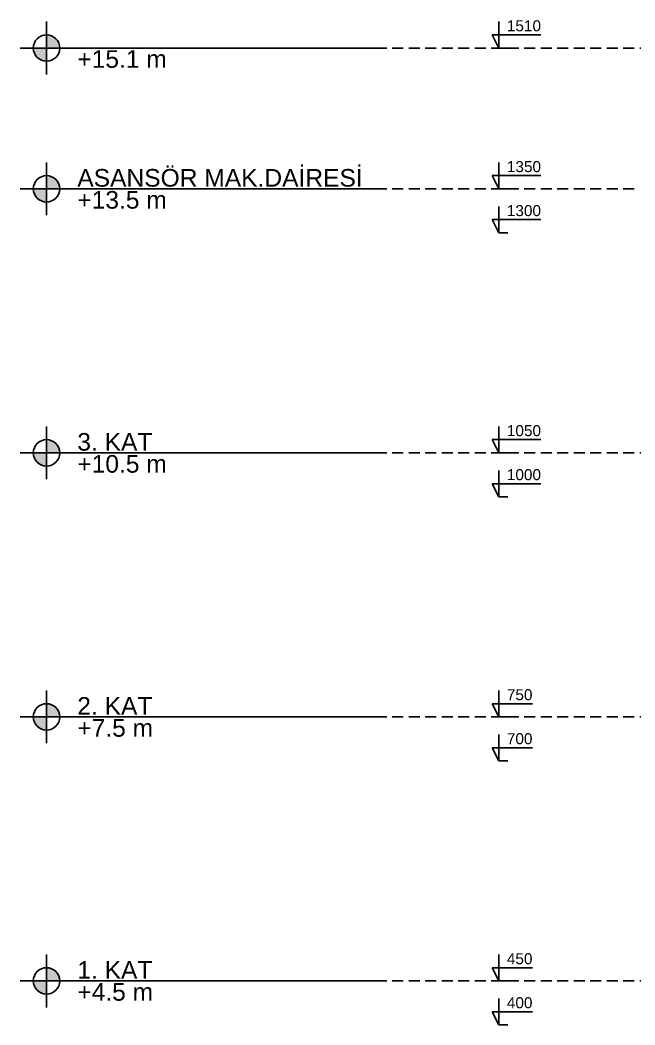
# Model space of a CAD drawing. Header units: millimetres. Extents: x 2232 to 85269, y -3593 to 5869.
# Drawn here: x 75297 to 75996, y 2358 to 3499 of the extents above; entities that cross this region are included whole.
import ezdxf

# ---------------------------------------------------------------- set-up
doc = ezdxf.new("R2010")
doc.units = ezdxf.units.MM
doc.linetypes.add('DASHED4', pattern=[18.75, 12.5, -6.25])
doc.layers.add('Standart', color=7, linetype='Continuous')
doc.styles.add('arial_1_18', font='arial.ttf', dxfattribs={"height": 0.2})

# ---------------------------------------------------------------- blocks, each defined once
blk = doc.blocks.new('IDE567Entity8239')
at = {"layer": 'Standart', "color": 123, "linetype": 'DASHED4', "lineweight": -3}
blk.add_lwpolyline([(-330, 1510), (1313, 1510)], dxfattribs=at)
blk = doc.blocks.new('IDE567Entity8240')
at = {"layer": 'Standart', "color": 123, "linetype": 'DASHED4', "lineweight": -3}
blk.add_lwpolyline([(-330, 1350), (-30, 1350)], dxfattribs=at)
blk = doc.blocks.new('IDE567Entity8241')
at = {"layer": 'Standart', "color": 123, "linetype": 'DASHED4', "lineweight": -3}
blk.add_lwpolyline([(-330, 1050), (0, 1050)], dxfattribs=at)
blk = doc.blocks.new('IDE567Entity8242')
at = {"layer": 'Standart', "color": 123, "linetype": 'DASHED4', "lineweight": -3}
blk.add_lwpolyline([(-330, 750), (0, 750)], dxfattribs=at)
blk = doc.blocks.new('IDE567Entity8243')
at = {"layer": 'Standart', "color": 123, "linetype": 'DASHED4', "lineweight": -3}
blk.add_lwpolyline([(-330, 450), (0, 450)], dxfattribs=at)
blk = doc.blocks.new('IDE567Entity8253')
at = {"layer": 'Standart', "linetype": 'Continuous', "lineweight": -3}
for points in [[(-689.3, 1510), (-689.4, 1511.7), (-689.7, 1513.3), (-690.2, 1515), (-690.8, 1516.5), (-691.6, 1518), (-692.6, 1519.4), (-693.7, 1520.6), (-695, 1521.7), (-696.4, 1522.7), (-697.8, 1523.5), (-699.4, 1524.2), (-701, 1524.6), (-702.7, 1524.9), (-704.3, 1525), (-704.3, 1510)], [(-719.3, 1510), (-719.2, 1508.3), (-719, 1506.7), (-718.5, 1505), (-717.9, 1503.5), (-717, 1502), (-716.1, 1500.6), (-714.9, 1499.4), (-713.7, 1498.3), (-712.3, 1497.3), (-710.8, 1496.5), (-709.3, 1495.8), (-707.7, 1495.4), (-706, 1495.1), (-704.3, 1495), (-704.3, 1510)], [(-689.3, 1350), (-689.4, 1351.7), (-689.7, 1353.3), (-690.2, 1355), (-690.8, 1356.5), (-691.6, 1358), (-692.6, 1359.4), (-693.7, 1360.6), (-695, 1361.7), (-696.4, 1362.7), (-697.8, 1363.5), (-699.4, 1364.2), (-701, 1364.6), (-702.7, 1364.9), (-704.3, 1365), (-704.3, 1350)], [(-719.3, 1350), (-719.2, 1348.3), (-719, 1346.7), (-718.5, 1345), (-717.9, 1343.5), (-717, 1342), (-716.1, 1340.6), (-714.9, 1339.4), (-713.7, 1338.3), (-712.3, 1337.3), (-710.8, 1336.5), (-709.3, 1335.8), (-707.7, 1335.4), (-706, 1335.1), (-704.3, 1335), (-704.3, 1350)], [(-689.3, 1050), (-689.4, 1051.7), (-689.7, 1053.3), (-690.2, 1055), (-690.8, 1056.5), (-691.6, 1058), (-692.6, 1059.4), (-693.7, 1060.6), (-695, 1061.7), (-696.4, 1062.7), (-697.8, 1063.5), (-699.4, 1064.2), (-701, 1064.6), (-702.7, 1064.9), (-704.3, 1065), (-704.3, 1050)], [(-719.3, 1050), (-719.2, 1048.3), (-719, 1046.7), (-718.5, 1045), (-717.9, 1043.5), (-717, 1042), (-716.1, 1040.6), (-714.9, 1039.4), (-713.7, 1038.3), (-712.3, 1037.3), (-710.8, 1036.5), (-709.3, 1035.8), (-707.7, 1035.4), (-706, 1035.1), (-704.3, 1035), (-704.3, 1050)], [(-689.3, 750), (-689.4, 751.7), (-689.7, 753.3), (-690.2, 755), (-690.8, 756.5), (-691.6, 758), (-692.6, 759.4), (-693.7, 760.6), (-695, 761.7), (-696.4, 762.7), (-697.8, 763.5), (-699.4, 764.2), (-701, 764.6), (-702.7, 764.9), (-704.3, 765), (-704.3, 750)], [(-719.3, 750), (-719.2, 748.3), (-719, 746.7), (-718.5, 745), (-717.9, 743.5), (-717, 742), (-716.1, 740.6), (-714.9, 739.4), (-713.7, 738.3), (-712.3, 737.3), (-710.8, 736.5), (-709.3, 735.8), (-707.7, 735.4), (-706, 735.1), (-704.3, 735), (-704.3, 750)], [(-689.3, 450), (-689.4, 451.7), (-689.7, 453.3), (-690.2, 455), (-690.8, 456.5), (-691.6, 458), (-692.6, 459.4), (-693.7, 460.6), (-695, 461.7), (-696.4, 462.7), (-697.8, 463.5), (-699.4, 464.2), (-701, 464.6), (-702.7, 464.9), (-704.3, 465), (-704.3, 450)], [(-719.3, 450), (-719.2, 448.3), (-719, 446.7), (-718.5, 445), (-717.9, 443.5), (-717, 442), (-716.1, 440.6), (-714.9, 439.4), (-713.7, 438.3), (-712.3, 437.3), (-710.8, 436.5), (-709.3, 435.8), (-707.7, 435.4), (-706, 435.1), (-704.3, 435), (-704.3, 450)]]:
    blk.add_hatch(color=104, dxfattribs=at).paths.add_polyline_path(points)
at = {"layer": 'Standart', "color": 104, "linetype": 'Continuous', "lineweight": -3}
for points in [[(-704.3, 1540), (-704.3, 1480)], [(-734.3, 1510), (-674.3, 1510)], [(-674.3, 1510), (-330, 1510)], [(-704.3, 1380), (-704.3, 1320)], [(-734.3, 1350), (-674.3, 1350)], [(-674.3, 1350), (-330, 1350)], [(-704.3, 1080), (-704.3, 1020)], [(-734.3, 1050), (-674.3, 1050)], [(-674.3, 1050), (-330, 1050)], [(-704.3, 780), (-704.3, 720)], [(-734.3, 750), (-674.3, 750)], [(-674.3, 750), (-330, 750)], [(-704.3, 480), (-704.3, 420)], [(-734.3, 450), (-674.3, 450)], [(-674.3, 450), (-330, 450)]]:
    blk.add_lwpolyline(points, dxfattribs=at)
for centre in [(-704.3, 1510), (-704.3, 1350), (-704.3, 1050), (-704.3, 750), (-704.3, 450)]:
    blk.add_circle(centre, 15, dxfattribs=at)
at = {"layer": 'Standart', "color": 104, "linetype": 'Continuous', "lineweight": -3, "style": 'arial_1_18'}
for s, p in [('+15.1 m', (-669.3, 1487.5)), ('ASANSÖR MAK.DAİRESİ', (-669.3, 1352.5)), ('+13.5 m', (-669.3, 1327.5)), ('3. KAT', (-669.3, 1052.5)), ('+10.5 m', (-669.3, 1027.5)), ('2. KAT', (-669.3, 752.5)), ('+7.5 m', (-669.3, 727.5)), ('1. KAT', (-669.3, 452.5)), ('+4.5 m', (-669.3, 427.5))]:
    blk.add_text(s, height=20, dxfattribs=at).set_placement(p)
blk = doc.blocks.new('IDE567Entity8255')
at = {"layer": 'Standart', "color": 253, "linetype": 'Continuous', "lineweight": -3}
for points in [[(-190, 1315), (-190, 1330)], [(-190, 1300), (-197.5, 1315)], [(-197.5, 1315), (-190, 1315)], [(-190, 1315), (-190, 1300)], [(-190, 1315), (-142.2, 1315)], [(-180, 1300), (-190, 1300)]]:
    blk.add_lwpolyline(points, dxfattribs=at)
at = {"layer": 'Standart', "color": 253, "linetype": 'Continuous', "lineweight": -3, "style": 'arial_1_18'}
blk.add_text('1300', height=12.5, dxfattribs=at).set_placement((-181, 1319))
blk = doc.blocks.new('IDE567Entity8256')
at = {"layer": 'Standart', "color": 253, "linetype": 'Continuous', "lineweight": -3}
for points in [[(-190, 1365), (-190, 1380)], [(-190, 1350), (-197.5, 1365)], [(-197.5, 1365), (-190, 1365)], [(-190, 1365), (-190, 1350)], [(-190, 1365), (-142.2, 1365)], [(-180, 1350), (-190, 1350)]]:
    blk.add_lwpolyline(points, dxfattribs=at)
at = {"layer": 'Standart', "color": 253, "linetype": 'Continuous', "lineweight": -3, "style": 'arial_1_18'}
blk.add_text('1350', height=12.5, dxfattribs=at).set_placement((-181, 1369))
blk = doc.blocks.new('IDE567Entity8257')
at = {"layer": 'Standart', "color": 253, "linetype": 'Continuous', "lineweight": -3}
for points in [[(-190, 1015), (-190, 1030)], [(-190, 1000), (-197.5, 1015)], [(-197.5, 1015), (-190, 1015)], [(-190, 1015), (-190, 1000)], [(-190, 1015), (-142.2, 1015)], [(-180, 1000), (-190, 1000)]]:
    blk.add_lwpolyline(points, dxfattribs=at)
at = {"layer": 'Standart', "color": 253, "linetype": 'Continuous', "lineweight": -3, "style": 'arial_1_18'}
blk.add_text('1000', height=12.5, dxfattribs=at).set_placement((-181, 1019))
blk = doc.blocks.new('IDE567Entity8258')
at = {"layer": 'Standart', "color": 253, "linetype": 'Continuous', "lineweight": -3}
for points in [[(-190, 1065), (-190, 1080)], [(-190, 1050), (-197.5, 1065)], [(-197.5, 1065), (-190, 1065)], [(-190, 1065), (-190, 1050)], [(-190, 1065), (-142.2, 1065)], [(-180, 1050), (-190, 1050)]]:
    blk.add_lwpolyline(points, dxfattribs=at)
at = {"layer": 'Standart', "color": 253, "linetype": 'Continuous', "lineweight": -3, "style": 'arial_1_18'}
blk.add_text('1050', height=12.5, dxfattribs=at).set_placement((-181, 1069))
blk = doc.blocks.new('IDE567Entity8259')
at = {"layer": 'Standart', "color": 253, "linetype": 'Continuous', "lineweight": -3}
for points in [[(-190, 715), (-190, 730)], [(-190, 700), (-197.5, 715)], [(-197.5, 715), (-190, 715)], [(-190, 715), (-190, 700)], [(-190, 715), (-151.9, 715)], [(-180, 700), (-190, 700)]]:
    blk.add_lwpolyline(points, dxfattribs=at)
at = {"layer": 'Standart', "color": 253, "linetype": 'Continuous', "lineweight": -3, "style": 'arial_1_18'}
blk.add_text('700', height=12.5, dxfattribs=at).set_placement((-181, 719))
blk = doc.blocks.new('IDE567Entity8260')
at = {"layer": 'Standart', "color": 253, "linetype": 'Continuous', "lineweight": -3}
for points in [[(-190, 765), (-190, 780)], [(-190, 750), (-197.5, 765)], [(-197.5, 765), (-190, 765)], [(-190, 765), (-190, 750)], [(-190, 765), (-151.9, 765)], [(-180, 750), (-190, 750)]]:
    blk.add_lwpolyline(points, dxfattribs=at)
at = {"layer": 'Standart', "color": 253, "linetype": 'Continuous', "lineweight": -3, "style": 'arial_1_18'}
blk.add_text('750', height=12.5, dxfattribs=at).set_placement((-181, 769))
blk = doc.blocks.new('IDE567Entity8261')
at = {"layer": 'Standart', "color": 253, "linetype": 'Continuous', "lineweight": -3}
for points in [[(-190, 415), (-190, 430)], [(-190, 400), (-197.5, 415)], [(-197.5, 415), (-190, 415)], [(-190, 415), (-190, 400)], [(-190, 415), (-151.9, 415)], [(-180, 400), (-190, 400)]]:
    blk.add_lwpolyline(points, dxfattribs=at)
at = {"layer": 'Standart', "color": 253, "linetype": 'Continuous', "lineweight": -3, "style": 'arial_1_18'}
blk.add_text('400', height=12.5, dxfattribs=at).set_placement((-181, 419))
blk = doc.blocks.new('IDE567Entity8262')
at = {"layer": 'Standart', "color": 253, "linetype": 'Continuous', "lineweight": -3}
for points in [[(-190, 465), (-190, 480)], [(-190, 450), (-197.5, 465)], [(-197.5, 465), (-190, 465)], [(-190, 465), (-190, 450)], [(-190, 465), (-151.9, 465)], [(-180, 450), (-190, 450)]]:
    blk.add_lwpolyline(points, dxfattribs=at)
at = {"layer": 'Standart', "color": 253, "linetype": 'Continuous', "lineweight": -3, "style": 'arial_1_18'}
blk.add_text('450', height=12.5, dxfattribs=at).set_placement((-181, 469))
blk = doc.blocks.new('IDE567Entity8265')
at = {"layer": 'Standart', "color": 253, "linetype": 'Continuous', "lineweight": -3}
for points in [[(-190, 1525), (-190, 1540)], [(-190, 1510), (-197.5, 1525)], [(-197.5, 1525), (-190, 1525)], [(-190, 1525), (-190, 1510)], [(-190, 1525), (-142.2, 1525)], [(-180, 1510), (-190, 1510)]]:
    blk.add_lwpolyline(points, dxfattribs=at)
at = {"layer": 'Standart', "color": 253, "linetype": 'Continuous', "lineweight": -3, "style": 'arial_1_18'}
blk.add_text('1510', height=12.5, dxfattribs=at).set_placement((-181, 1529))

msp = doc.modelspace()

# ---------------------------------------------------------------- block references
at = {"layer": 'Standart'}
for name in ['IDE567Entity8253', 'IDE567Entity8265', 'IDE567Entity8239', 'IDE567Entity8256', 'IDE567Entity8240', 'IDE567Entity8255', 'IDE567Entity8258', 'IDE567Entity8241', 'IDE567Entity8257', 'IDE567Entity8260', 'IDE567Entity8242', 'IDE567Entity8259', 'IDE567Entity8262', 'IDE567Entity8243', 'IDE567Entity8261']:
    msp.add_blockref(name, (76031.8, 1957.7), dxfattribs=at)

doc.saveas('drawing.dxf')
